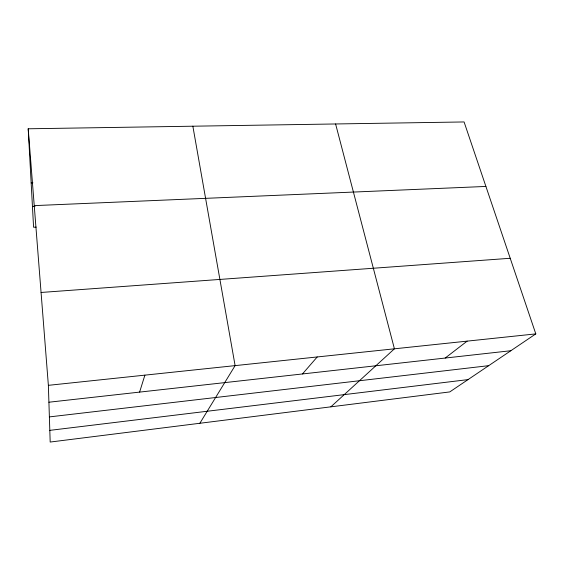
<?xml version="1.0" encoding="UTF-8"?>
<svg xmlns="http://www.w3.org/2000/svg" width="564" height="564" viewBox="0 0 564 564"><rect width="100%" height="100%" fill="white"/><g stroke="black" fill="none" stroke-linecap="round" stroke-linejoin="round"><path stroke-width="0.85" d="M139.604 392.107L144.892 375.145M199.86 423.268L235.11 365.627L192.853 126.202M302.466 373.953L317.215 356.963M330.864 406.834L394.419 348.813L335.601 123.967M445.186 358.048L467.154 341.135M535.8 333.888L449.776 391.917L50.182 442.049L48.37 385.332L28.2 128.789L464.087 121.951L535.8 333.888L48.37 385.332M49.808 430.36L468.028 379.607M49.378 416.902L488.692 365.669M48.913 402.217L510.836 350.73M41.066 292.462L510.216 258.277M36.209 227.116L33.579 227.25L28.2 128.789M34.242 205.62L485.907 186.437M32.444 206.502L35.067 206.389M31.154 182.912L32.909 182.849"/></g></svg>
